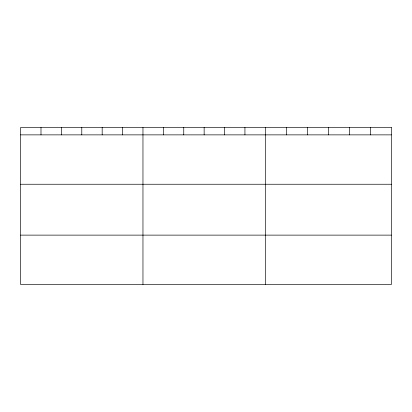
<?xml version="1.0" encoding="UTF-8"?>
<svg xmlns="http://www.w3.org/2000/svg" width="412" height="412" viewBox="0 0 412 412"><rect width="100%" height="100%" fill="white"/><g stroke="black" fill="none" stroke-linecap="round" stroke-linejoin="round"><path stroke-width="0.62" d="M20.6 134.868L391.4 134.868M20.6 184.246L391.4 184.246M20.6 235.123L391.4 235.123M370.388 127.493L370.388 134.868M349.376 127.493L349.376 134.868M328.364 127.493L328.364 134.868M307.352 127.493L307.352 134.868M286.34 127.493L286.34 134.868M265.328 127.493L265.328 284.507M244.934 127.493L244.934 134.868M224.54 127.493L224.54 134.868M204.146 127.493L204.146 134.868M183.752 127.493L183.752 134.868M163.358 127.493L163.358 134.868M142.964 127.493L142.964 284.507M122.57 127.493L122.57 134.868M102.176 127.493L102.176 134.868M81.782 127.493L81.782 134.868M61.388 127.493L61.388 134.868M40.994 127.493L40.994 134.868M391.4 127.493L20.6 127.493L20.6 284.507L391.4 284.507L391.4 127.493"/></g></svg>
